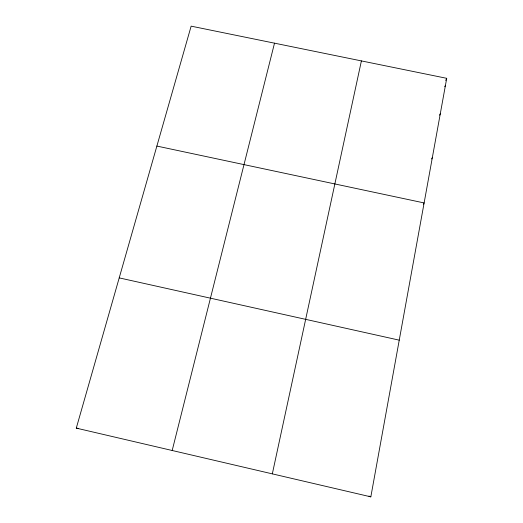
<?xml version="1.0" encoding="UTF-8"?>
<svg xmlns="http://www.w3.org/2000/svg" width="523" height="523" viewBox="0 0 523 523"><rect width="100%" height="100%" fill="white"/><g stroke="black" fill="none" stroke-linecap="round" stroke-linejoin="round"><path stroke-width="0.78" d="M370.833 496.85L446.714 78.319L191.143 26.15L76.286 428.121L370.833 496.85L368.931 496.072M272.326 473.864L361.4 60.903M172.185 450.499L274.51 43.167M445.694 80.45L446.714 78.319M444.766 86.726L445.439 85.327M439.575 115.171L440.288 113.766M431.586 158.953L432.338 157.606M423.329 204.205L424.12 202.937L156.88 146.074M76.286 428.121L78.437 428.415M119.211 277.89L399.239 340.159"/></g></svg>
